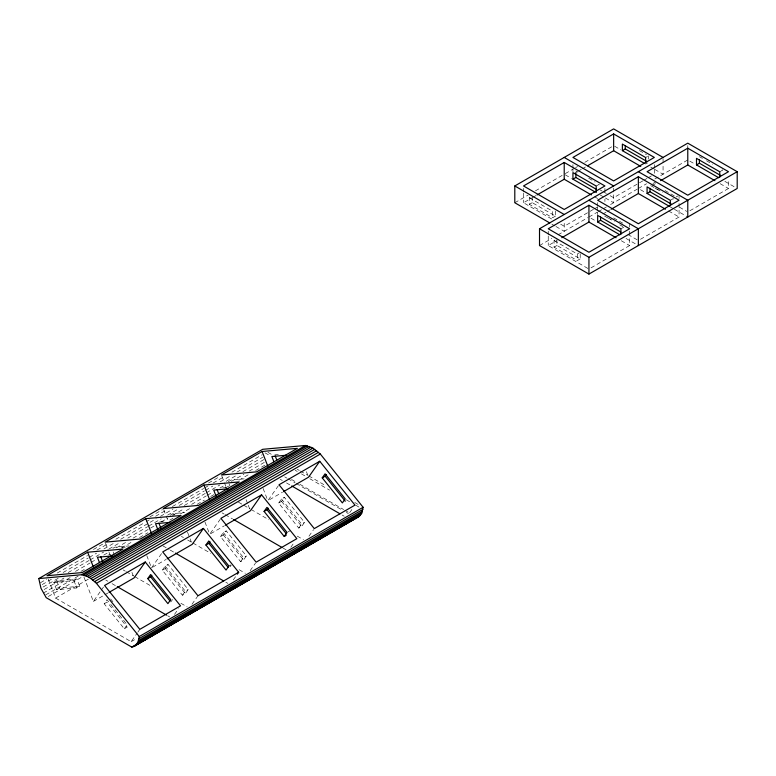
<?xml version="1.0" encoding="UTF-8"?>
<svg xmlns="http://www.w3.org/2000/svg" width="776" height="776" viewBox="0 0 776 776"><rect width="100%" height="100%" fill="white"/><g stroke="black" fill="none" stroke-linecap="round" stroke-linejoin="round"><path stroke-width="0.58" stroke-dasharray="3.88 2.91" d="M83.905 577.005L93.382 601.419L100.618 591.108M101.278 590.177L103.916 586.423M104.168 603.757L107.069 602.079L127.206 627.124L124.296 628.812L104.168 603.757L107.001 599.722L109.241 602.506M151.524 567.848L162.058 552.861M162.31 570.185L165.152 566.15L168.062 564.472L188.19 589.517L185.357 593.562L182.447 595.24L162.31 570.185L165.22 568.507L168.062 564.472M124.296 628.812L127.138 624.767L109.988 603.427M48.238 579.071L55.61 598.073L131.144 641.674L137.148 633.138M137.818 632.188L139.816 629.336M210.354 533.325L220.229 519.27M170.817 601.953L172.514 599.528M220.481 536.604L223.323 532.569L226.233 530.881L246.37 555.936L243.528 559.971L240.618 561.649L220.481 536.604L223.391 534.926L226.233 530.881M182.447 595.24L185.289 591.196L188.19 589.517M174.513 614.388L178.519 608.685M191.963 604.31L197.967 595.764M278.38 485.698L267.846 500.685L282.454 492.256M230.094 566.771L231.229 565.151M278.632 503.032L281.465 498.997L284.375 497.319L304.512 522.364L301.67 526.4L298.77 528.078L278.632 503.032L281.543 501.354L284.375 497.319M240.618 561.649L243.46 557.614L246.37 555.936M233.324 579.866L235.991 576.064M250.134 570.729L255.469 563.133M298.77 528.078L301.602 524.043L304.512 522.364M290.835 547.226L293.503 543.433M308.945 536.206L313.62 529.562M349.646 512.703L352.983 507.96M514.798 202.749L528.184 195.028M535.392 190.867L562.163 175.405M565.248 173.62L574.521 168.276M575.549 167.684L577.606 166.491M584.813 162.329L613.641 145.684M555.5 216.097L552.59 217.775L529.339 204.35L529.339 197.793L532.249 196.115L532.249 202.672L555.5 216.097L555.5 209.539M551.697 219.016L523.519 202.749L531.87 197.929M532.918 197.327L536.041 195.523M573.988 173.62L577.121 171.806M578.159 171.205L581.292 169.401M582.34 168.799L585.463 166.986M529.339 204.35L532.249 202.672M596.191 186.046L599.101 184.368L599.101 187.646M645.622 157.509L647.553 156.393M645.622 164.066L647.553 162.941M593.436 209.374L564.22 226.252L557.963 222.634M594.484 208.773L597.617 206.969M642.867 180.847L613.641 197.715L607.385 194.097M643.905 180.245L647.038 178.431M648.076 177.83L652.257 175.424M539.514 245.555L551.862 238.416M558.041 234.856L587.907 217.61M588.935 217.018L597.171 212.265M598.199 211.673L602.322 209.287M603.35 208.696L606.434 206.911M610.557 204.534L637.329 189.082M638.357 188.481L646.592 183.728M654.828 178.975L687.778 159.953M580.205 258.893L577.305 260.571L554.054 247.156L554.054 240.599L556.955 238.921L556.955 245.468L580.205 258.893L580.205 252.345M652.897 183.534L655.807 181.846M587.888 268.447L548.234 245.555L556.586 240.735M602.874 214.011L606.007 212.197M607.045 211.596L610.178 209.792M652.296 185.474L655.429 183.669M554.054 247.156L556.955 245.468M554.054 240.599L577.305 254.024L579.236 252.898M620.907 228.842L623.817 227.164M670.328 200.315L673.238 198.627L673.238 201.905M676.148 196.949L678.088 195.833M719.75 171.777L722.66 170.099L720.642 168.935M93.421 549.486L103.877 543.452M149.913 516.874L162.475 509.619M208.511 483.041L220.015 476.396M40.498 582.708L46.773 579.09M57.24 573.047L87.581 555.529M96.99 550.097L108.504 543.452M115.828 539.223L145.122 522.306M146.169 521.705L149.312 519.891M155.588 516.263L166.045 510.22M172.33 506.602L203.71 488.482M204.757 487.871L207.9 486.057M213.128 483.041L224.642 476.396M231.966 472.167L262.307 454.649M42.195 584.57L51.614 579.138M63.118 572.494L88.231 557.992M89.279 557.391L96.602 553.162M103.926 548.933L113.344 543.501M120.668 539.272L156.238 518.727M160.428 516.312L172.98 509.066M179.256 505.438L204.369 490.946M205.417 490.345L212.74 486.115M220.064 481.886L231.568 475.242M236.806 472.215L262.957 457.113M591.021 267.846L629.627 245.555L629.627 235.962M640.442 239.309L679.058 217.018L679.058 201.43M689.864 210.781L728.48 188.481L728.48 178.887M43.058 587.054L58.753 577.994M68.172 572.562L89.094 560.476M90.142 559.874L103.742 552.017M108.97 549.001L120.484 542.356M127.807 538.127L147.683 526.652M148.73 526.05L161.282 518.795M167.567 515.177L179.072 508.532M184.3 505.506L205.233 493.429M206.28 492.828L219.88 484.971M226.155 481.343L236.622 475.31M242.898 471.682L263.821 459.596M53.806 582.427L56.706 580.749L76.843 578.954L79.686 586.268L76.776 587.946L56.638 589.741L53.806 582.427L73.943 580.632L76.843 578.954M112.918 548.302L114.858 547.177L129.068 545.906M170.119 515.274L173.029 513.596L184.872 512.538M228.27 481.702L231.18 480.024L244.207 478.86M44.116 589.517L63.991 578.042M75.505 571.398L90.152 562.939M91.199 562.338L96.428 559.321M103.751 555.092L108.979 552.066M116.313 547.846L127.817 541.202M133.045 538.175L153.978 526.099M161.301 521.87L167.577 518.242M172.805 515.225L184.319 508.581M191.643 504.352L206.29 495.893M207.338 495.292L212.566 492.265M219.889 488.036L225.118 485.019M231.394 481.392L243.955 474.146M249.183 471.129L264.878 462.069M43.262 593.145L70.461 577.441M80.927 571.398L85.117 568.983M121.735 547.837L133.239 541.192M139.515 537.574L147.886 532.734M169.857 520.056L172.999 518.242M180.323 514.013L191.837 507.368M197.065 504.352L204.389 500.122M210.665 496.495L213.807 494.681M225.312 488.036L229.502 485.621M238.911 480.189L249.377 474.146M255.653 470.518L265.072 465.086M45.716 594.872L78.143 576.141M56.638 589.741L59.548 588.062L79.686 586.268M48.306 596.472L82.828 576.539M55.61 598.073L89.007 578.789M93.382 601.419L103.809 595.386M104.857 594.785L107.99 592.98M152.571 567.246L166.132 559.409M210.742 533.655L224.312 525.827M228.891 566.024L230.831 564.909M288.032 531.88L289.972 530.755M131.144 641.674L136.363 638.667M274.782 454.852L278.341 454.532M222.557 487.891L226.117 487.57M172.495 515.06L174.862 514.847M159.652 521.899L164.386 521.472M121.425 548.011L126.158 547.594M108.611 554.83L110.978 554.627M699.409 156.674L702.445 158.42M706.49 160.758L712.552 164.26M689.835 161.136L694.986 164.114M724.842 181.351L735.144 187.297M720.128 183.669L728.48 188.481M639.424 150.583L646.505 154.666M614.67 146.276L620.848 149.846M650.715 167.082L653.799 168.867M654.828 169.459L663.063 174.222L663.063 163.426M665.022 190.537L675.139 196.367M656.816 188.985L662.879 192.487M654.032 187.54L649.987 185.212L649.987 187.394M655.041 188.122L660.095 191.041M679.427 207.163L686.731 211.382M640.413 189.674L645.564 192.642M670.27 206.911L673.364 208.696M674.392 209.287L687.778 217.018M668.621 210.994L679.058 217.018M575.85 170.943L577.877 172.107M588.741 178.228L595.056 182.03M600.081 189.887L602.166 191.09M603.204 191.691L606.337 193.496M565.248 174.813L571.427 178.383M600.255 195.028L604.378 197.405M605.406 197.996L613.641 202.749L613.641 192.923M594.484 196.726L597.617 198.53M613.583 217.901L622.682 223.149M608.403 218.105L614.466 221.606M604.611 216.077L610.673 219.579M619.772 224.827L622.808 226.582M627.92 234.488L637.309 239.91M590.992 218.211L596.143 221.179M625.999 238.416L638.357 245.555M621.285 240.735L629.627 245.555M529.339 197.793L552.59 211.218L552.59 217.775M551.862 224.148L554.956 225.932M555.985 226.534L564.22 231.287L564.22 221.451M267.924 452.33L272.104 454.746M297.208 469.238L299.303 470.45M300.351 471.051L307.674 475.281M308.722 475.882L325.464 485.553M354.748 502.46L358.939 504.875M264.994 452.835L270.203 455.842M295.2 470.275L297.286 471.478M301.457 473.884L305.618 476.299M309.789 478.705L329.577 490.131M346.241 499.754L351.45 502.761M355.621 505.166L359.783 507.572M291.524 479.461L295.695 481.867M299.866 484.282L343.69 509.589M344.738 510.191L349.957 513.208M284.724 476.862L286.81 478.065M287.847 478.666L295.161 482.885M296.199 483.487L342.138 510.007M346.309 512.422L348.395 513.625M280.223 479.296L282.319 480.509M286.519 482.934L290.709 485.359M342.109 515.031L344.214 516.244M238.474 502.188L242.665 504.613M243.722 505.215L250.008 508.852M251.065 509.454L268.894 519.755M297.218 536.109L303.513 539.737M222.072 512.868L224.167 514.081M225.224 514.682L232.567 518.931M282.92 547.992L286.063 549.815M181.371 536.371L183.476 537.574M187.666 539.999L191.866 542.424M192.914 543.025L210.752 553.327M239.066 569.681L245.361 573.309M162.853 545.848L169.149 549.486M170.196 550.087L174.387 552.512M225.797 582.184L227.892 583.397M123.2 569.953L125.305 571.165M126.352 571.767L133.695 576.005M134.743 576.616L152.571 586.908M180.895 603.262L187.191 606.9M105.749 580.021L107.854 581.234M112.045 583.659L116.245 586.084M167.645 615.756L169.74 616.968M281.465 498.997L301.602 524.043M281.543 501.354L301.67 526.4M223.323 532.569L243.46 557.614M223.391 534.926L243.528 559.971M165.152 566.15L185.289 591.196M165.22 568.507L185.357 593.562M110.658 598.965L112.898 601.749M306.394 471.643L307.684 474.97M263.113 488.482L267.41 499.579M246.089 499.666L247.816 504.099M248.242 505.215L249.969 509.648M229.075 483.797L229.89 485.883M221.839 476.105L224.012 481.692M224.439 482.817L226.175 487.279M204.961 522.054L209.268 533.151M187.491 532.142L189.645 537.69M190.071 538.796L191.362 542.123M163.697 509.677L168.033 520.851M146.79 555.635L150.66 565.626M131.92 572.368L133.22 575.695M113.17 551.998L114.382 555.131M105.517 543.258L108.553 551.086M108.989 552.202L109.852 554.442M73.943 580.632L76.776 587.946M56.706 580.749L59.548 588.062M687.778 145.558L687.778 147.964M679.058 196.367L679.058 198.549M663.063 158.624L663.063 162.223M654.343 164.628L654.343 168.217M654.343 169.42L654.343 174.222M648.523 155.831L648.523 159.109M629.627 223.808L629.627 227.087M629.627 231.161L629.627 234.759M613.641 188.122L613.641 191.963M604.921 188.364L604.921 191.963M604.921 199.151L604.921 201.556M597.656 202.633L597.656 206.222M597.656 207.425L597.656 211.024M597.656 212.226L597.656 214.622M577.305 254.024L577.305 260.571M572.94 164.628L572.94 168.217M572.94 169.42L572.94 171.816M548.234 231.161L548.234 234.759M548.234 235.962L548.234 245.555M523.519 188.364L523.519 191.963M523.519 193.156L523.519 202.749"/><path stroke-width="1.16" d="M134.772 645.971L137.934 642.266L139.234 636.553L96.428 583.309L90.908 578.595L87.125 576.403L81.596 574.744L38.8 578.566L40.963 588.266L46.211 597.685L131.813 647.106L134.772 645.971L358.657 516.719L361.82 513.004L363.12 507.291L320.323 454.047L312.903 448.14L305.492 445.482L262.686 449.314L38.8 578.566M145.267 561.999L104.576 585.492L139.816 629.336L180.517 605.843L145.267 561.999L134.073 577.916L109.028 592.379M147.77 578.586L150.612 574.541L170.749 599.596L167.907 603.631L147.77 578.586L150.68 576.908L151.815 575.288M237.33 574.172L238.659 572.271L203.419 528.427L192.225 544.345L167.179 558.807M205.921 545.014L208.754 540.979L228.891 566.024L226.049 570.059L205.921 545.014L208.822 543.336L209.956 541.716M261.59 494.836L220.888 518.339L256.138 562.183L296.839 538.68L261.59 494.836L250.396 510.763L225.35 525.216M264.092 511.423L266.925 507.388L287.062 532.433L284.229 536.478L264.092 511.423L267.002 509.745L268.137 508.135M319.741 461.264L279.04 484.767L314.28 528.611L354.981 505.118L319.741 461.264L308.547 477.191L283.502 491.654M322.234 477.851L325.076 473.816L345.213 498.871L342.371 502.906L322.234 477.851L325.144 476.173L326.279 474.563M549.806 222.964L514.798 202.749L514.798 185.959L613.641 128.894L663.063 157.431M564.22 162.465L523.519 185.959L564.22 209.462L604.921 185.959L564.22 162.465L564.22 179.256L537.089 194.921M613.641 133.928L572.94 157.431L613.641 180.924L654.343 157.431L613.641 133.928L613.641 150.719L587.558 165.783M596.191 192.594L596.191 186.046L572.94 172.621L572.94 179.178L575.85 177.5L596.075 189.169M645.622 162.97L645.622 157.509L622.371 144.084L622.371 150.641L625.272 148.963L646.505 161.214M539.514 228.765L687.778 143.162L737.2 171.7L737.2 188.481L588.935 274.083L539.514 245.555L539.514 228.765L588.935 257.302L737.2 171.7M588.935 205.262L548.234 228.765L588.935 252.258L629.627 228.765L588.935 205.262L588.935 222.052L561.805 237.718M638.357 176.734L597.656 200.227L638.357 223.731L679.058 200.227L638.357 176.734L638.357 193.525L611.226 209.19M687.778 148.197L647.077 171.7L687.778 195.193L728.48 171.7L687.778 148.197L687.778 164.987L660.648 180.653M620.907 234.304L620.907 228.842L597.656 215.418L597.656 221.975L600.566 220.297L620.781 231.966M670.328 205.776L670.328 200.315L647.077 186.89L647.077 193.437L649.987 191.759L671.211 204.02M719.75 177.238L719.75 171.777L696.499 158.352L696.499 164.91L699.409 163.232L720.642 175.483M87.639 552.221L46.938 575.714L82.188 572.562L122.88 549.068L87.639 552.221L93.275 566.752M145.781 518.649L105.09 542.143L140.33 539L181.031 515.497L145.781 518.649L151.427 533.18M203.962 485.058L163.261 508.561L198.501 505.409L239.202 481.915L203.962 485.058L209.598 499.589M262.104 451.486L221.403 474.99L256.652 471.837L297.353 448.344L262.104 451.486L267.739 466.027M81.596 574.744L305.492 445.482M83.401 575.074L307.286 445.812M85.244 575.627L309.129 446.375M87.125 576.403L311.011 447.151M89.017 577.402L312.903 448.14M90.908 578.595L314.804 449.333M92.79 579.992L316.676 450.73M94.633 581.563L318.529 452.301M96.428 583.309L320.323 454.047M203.419 528.427L162.718 551.92L197.967 595.764L238.659 572.271M284.229 536.478L286.169 535.353M139.234 636.553L363.12 507.291M139.02 638.638L362.906 509.376M138.584 640.549L362.47 511.287M137.934 642.266L361.82 513.004M137.071 643.75L360.956 514.488M131.813 647.106L139.137 642.877M141.232 641.665L148.555 637.445M151.698 635.631L153.784 634.419M155.879 633.216L163.202 628.987M165.298 627.774L167.393 626.572M170.526 624.758L172.621 623.545M174.716 622.342L177.849 620.528M179.945 619.316L182.04 618.113M184.125 616.901L187.268 615.096M189.363 613.884L191.449 612.671M193.544 611.469L196.687 609.655M198.772 608.452L206.096 604.223M208.191 603.01L215.515 598.781M217.61 597.578L229.114 590.934M231.209 589.721L238.533 585.492M240.628 584.289L242.713 583.077M245.856 581.263L247.951 580.06M250.037 578.847L253.18 577.034M255.275 575.831L257.36 574.618M259.456 573.415L262.598 571.602M264.684 570.389L266.779 569.186M268.874 567.974L272.007 566.17M274.103 564.957L281.426 560.728M283.521 559.525L290.845 555.296M292.93 554.083L304.444 547.439M306.539 546.236L313.863 542.007M315.948 540.794L319.091 538.981M321.186 537.778L323.272 536.565M325.367 535.362L328.51 533.548M330.595 532.336L332.691 531.133M334.786 529.921L337.919 528.116M340.014 526.904L343.157 525.09M345.242 523.887L347.338 522.675M349.433 521.472L352.566 519.658M136.013 644.992L359.899 515.73M133.365 646.68L358.657 516.719M355.709 517.844L357.251 517.417M286.092 455.26L271.872 456.53L273.899 461.749M227.94 488.831L213.73 490.102L216.164 496.368M169.769 522.413L155.559 523.684L157.984 529.95M112.811 555.878L97.407 557.255L99.435 562.484M696.499 164.91L718.741 177.743M687.778 164.987L714.909 180.653M622.371 150.641L644.604 163.484M613.641 150.719L640.772 166.384M638.357 171.7L687.778 200.227L687.778 217.018M647.077 193.437L669.319 206.28M638.357 193.525L665.488 209.19M564.22 157.431L613.641 185.959M572.94 179.178L595.182 192.011M564.22 179.256L591.351 194.921M588.935 200.227L638.357 228.765L638.357 245.555M597.656 221.975L619.898 234.818M588.935 222.052L616.066 237.718M514.798 185.959L564.22 214.496M291.757 485.96L340.014 513.819M233.615 519.532L281.863 547.39M175.444 553.113L223.692 580.981M117.292 586.685L166.597 615.155M325.144 476.173L345.281 501.228M267.002 509.745L286.392 533.869M208.822 543.336L228.212 567.45M150.68 576.908L170.07 601.022M275.189 455.89L276.809 460.071M217.047 489.462L218.667 493.643M158.867 523.053L160.894 528.272M100.725 556.625L102.752 561.843M699.409 159.953L699.409 163.232M649.987 188.481L649.987 191.759M625.272 145.684L625.272 148.963M600.566 217.018L600.566 220.297M588.935 257.302L588.935 274.083M575.85 173.126L575.85 177.5"/></g></svg>
